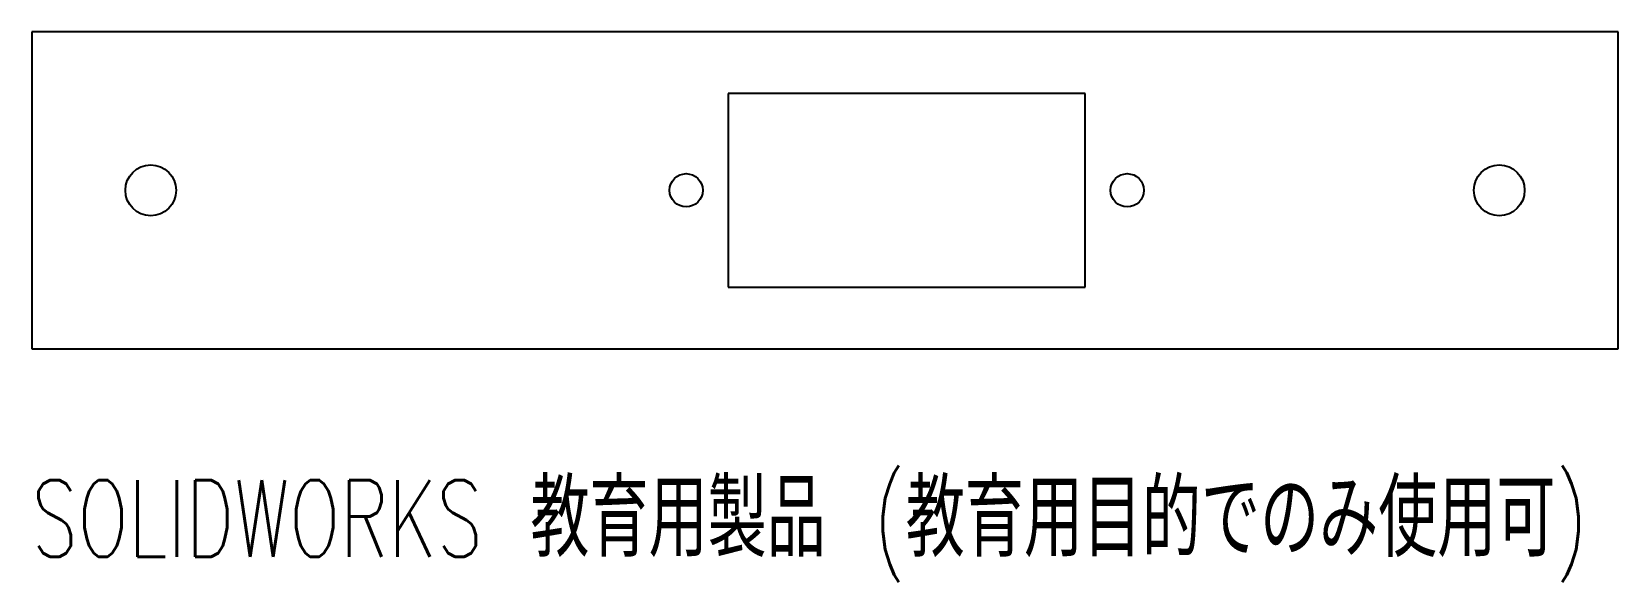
# Model space of a CAD drawing. Header units: millimetres. Extents: x -50 to 50, y -25 to 10.
import ezdxf

# ---------------------------------------------------------------- set-up
doc = ezdxf.new("R2010")
doc.units = ezdxf.units.MM
doc.styles.add('SLDTEXTSTYLE0', font='TXT', dxfattribs={"width": 0.7, "bigfont": 'bigfont'})

msp = doc.modelspace()

# ---------------------------------------------------------------- linework, layer by layer
at = {"color": 7, "linetype": 'Continuous', "lineweight": 25}
for p, q in [((50, 10), (-50, 10)), ((-50, 10), (-50, -10)), ((50, -10), (50, 10)), ((-6.1, 6.1), (-6.1, -6.1)), ((16.4, 6.1), (-6.1, 6.1)), ((16.4, -6.1), (16.4, 6.1)), ((-6.1, -6.1), (16.4, -6.1)), ((-50, -10), (50, -10))]:
    msp.add_line(p, q, dxfattribs=at)
for centre, radius in [((-42.5, 0), 1.6), ((-8.75, 0), 1.05), ((19.05, 0), 1.05), ((42.5, 0), 1.6)]:
    msp.add_circle(centre, radius, dxfattribs=at)

# ---------------------------------------------------------------- texts
at = {"color": 7, "linetype": 'Continuous', "insert": (-50, -18.27), "char_height": 4.8336, "attachment_point": 1, "style": 'SLDTEXTSTYLE0'}
msp.add_mtext('SOLIDWORKS 教育用製品 (教育用目的でのみ使用可)', dxfattribs=at)

doc.saveas('drawing.dxf')
